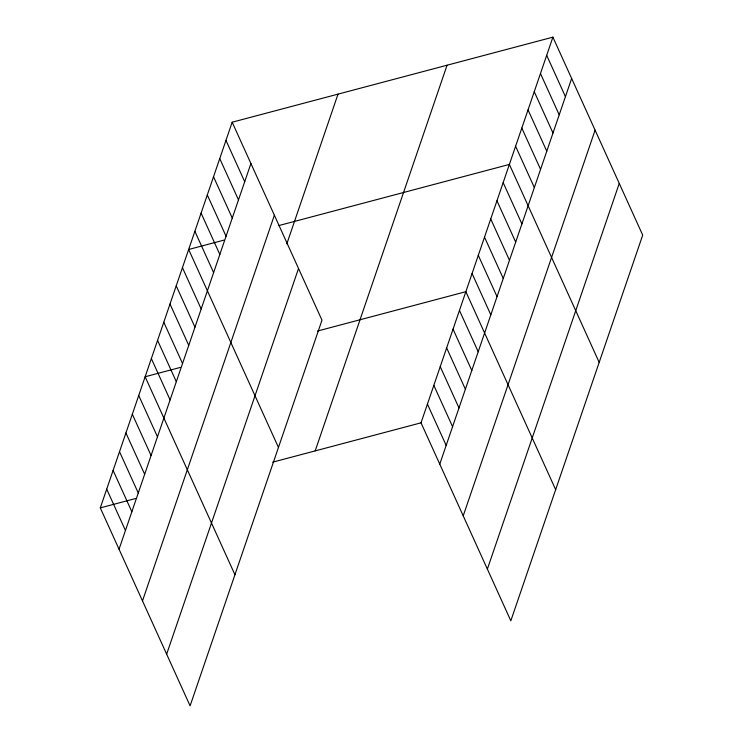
<?xml version="1.0" encoding="UTF-8"?>
<svg xmlns="http://www.w3.org/2000/svg" width="743" height="743" viewBox="0 0 743 743"><rect width="100%" height="100%" fill="white"/><g stroke="black" fill="none" stroke-linecap="round" stroke-linejoin="round"><path stroke-width="1.11" d="M232.178 122.205L321.979 320.177L190.097 705.85L100.296 507.887L232.178 122.205L552.903 37.15L642.704 235.113L510.822 620.795L421.021 422.823L552.903 37.15M119.047 549.207L250.92 163.534M142.489 600.901L274.371 215.229M286.817 243.871L338.019 94.138M166.646 654.156L298.528 268.483M315.181 450.899L447.063 65.217M439.763 464.152L571.646 78.479M463.214 515.846L595.097 130.164M487.371 569.101L619.253 183.428M223.94 240.128L188.657 249.481L278.458 447.444M279.062 225.51L509.382 164.426L599.183 362.389M180.419 367.395L145.136 376.757L234.937 574.72M317.493 331.044L465.861 291.693L555.662 489.665M100.296 507.887L135.579 498.525M272.653 462.174L421.021 422.823M546.681 55.335L565.432 96.655M540.467 73.511L559.21 114.84M534.254 91.695L552.996 133.025M528.032 109.88L546.783 151.201M521.818 128.056L540.56 169.385M515.596 146.241L534.347 187.57M503.16 182.602L521.911 223.931M496.946 200.786L515.688 242.116M490.733 218.971L509.475 260.291M484.51 237.147L503.262 278.476M478.297 255.332L497.039 296.661M472.074 273.517L490.826 314.837M459.453 310.425L478.204 351.755M453.054 329.158L471.796 370.488M446.645 347.891L465.387 389.221M440.237 366.624L458.988 407.953M433.828 385.357L452.58 426.686M427.429 404.09L446.171 445.419M225.965 140.39L244.707 181.719M219.742 158.575L238.494 199.895M213.529 176.75L232.271 218.08M207.306 194.935L226.058 236.265M201.093 213.12L219.835 254.44M194.87 231.296L213.622 272.625M182.444 267.666L201.186 308.986M176.221 285.841L194.972 327.171M170.008 304.026L188.75 345.356M163.785 322.211L182.537 363.531M157.572 340.387L176.314 381.716M151.358 358.572L170.101 399.901M138.727 395.49L157.479 436.81M132.328 414.222L151.07 455.543M125.92 432.955L144.662 474.275M119.512 451.688L138.263 493.008M113.112 470.421L131.855 511.741M106.704 489.154L125.446 530.474"/></g></svg>
